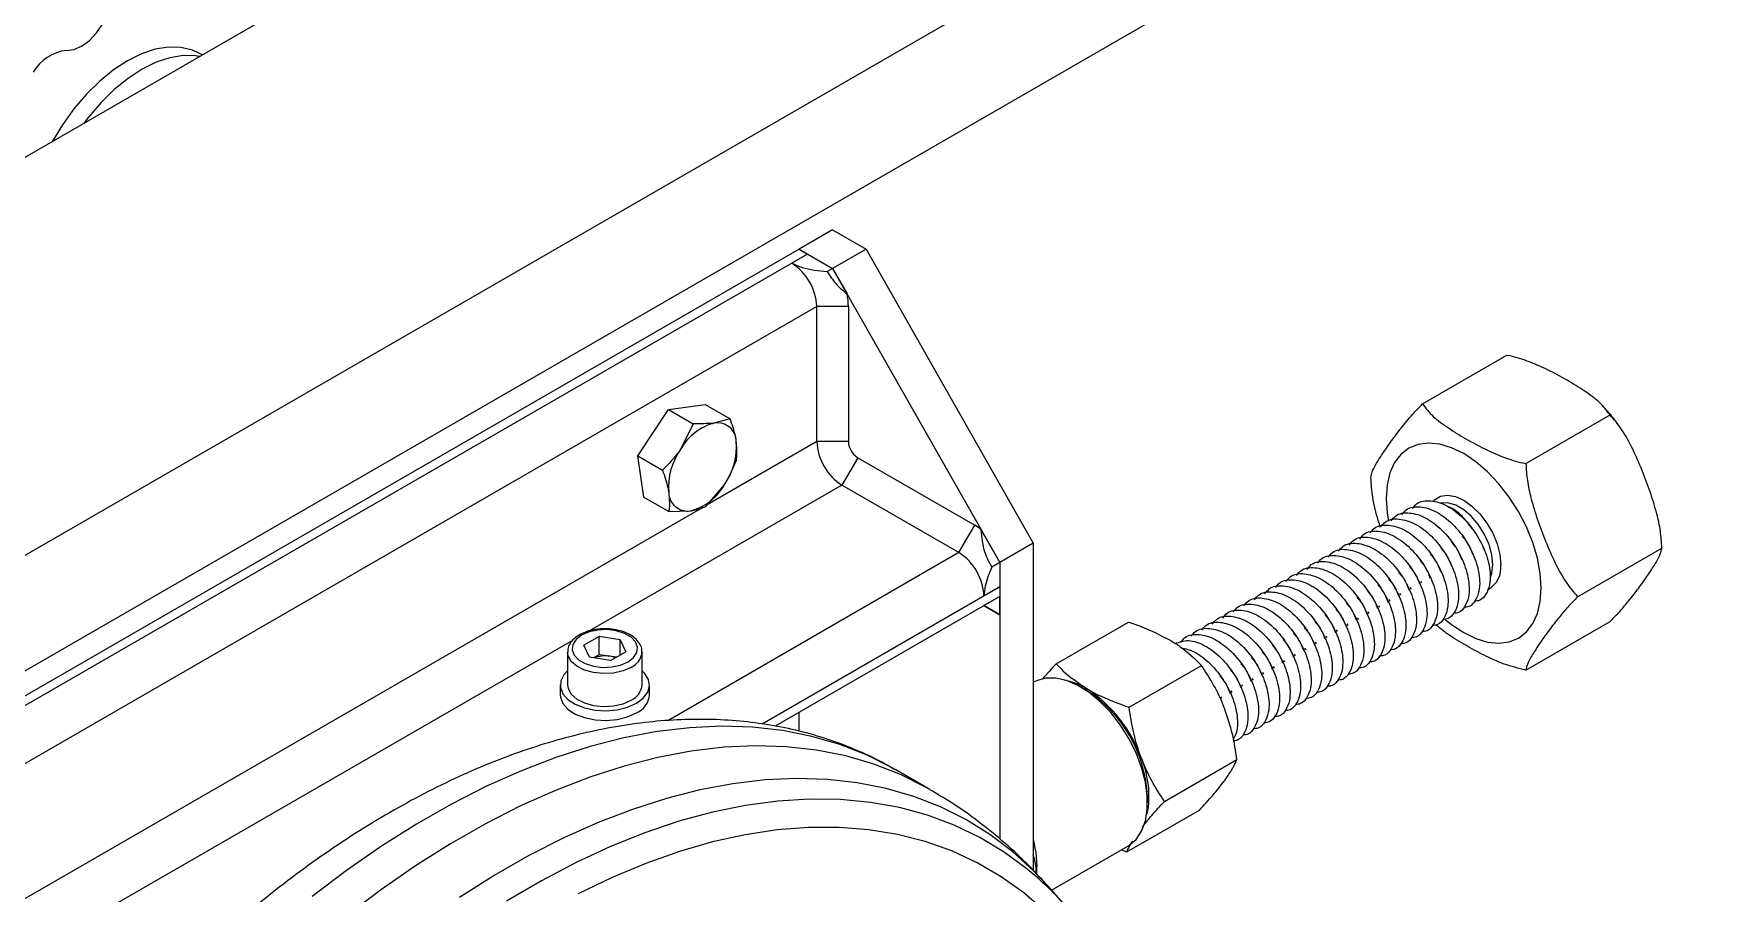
# Model space of a CAD drawing. Header units: metres. Extents: x 0 to 21025, y 0 to 14850.
# Drawn here: x 12759.1 to 12986.8, y 4498.8 to 4614.2 of the extents above; entities that cross this region are included whole.
import ezdxf

# ---------------------------------------------------------------- set-up
doc = ezdxf.new("R2010")
doc.units = ezdxf.units.M
doc.header["$LTSCALE"] = 25
doc.layers.add('SL4', color=4, linetype='Continuous')

msp = doc.modelspace()

# ---------------------------------------------------------------- linework, layer by layer
at = {"layer": 'SL4'}
for p, q in [((12694.644, 4561.139), (13249.722, 4881.578)), ((12627.802, 4469.097), (13296.02, 4854.851)), ((13302.755, 4843.186), (12635.952, 4458.248)), ((12781.653, 4611.368), (12781.376, 4611.528)), ((12866.316, 4587.866), (12861.826, 4585.274)), ((12866.316, 4587.866), (12870.806, 4585.274)), ((12861.826, 4585.274), (12656.765, 4466.895)), ((12862.952, 4584.624), (12657.891, 4466.245)), ((12862.952, 4584.624), (12860.83, 4583.399)), ((12861.826, 4585.274), (12862.952, 4584.624)), ((12861.826, 4585.274), (12866.316, 4582.682)), ((12862.952, 4584.624), (12866.316, 4582.682)), ((12870.806, 4585.274), (12866.316, 4582.682)), ((12870.806, 4585.274), (12893.256, 4545.776)), ((12866.316, 4582.682), (12865.588, 4582.262)), ((12866.316, 4582.682), (12868.263, 4579.256)), ((12866.316, 4582.682), (12888.766, 4543.184)), ((12864.194, 4577.573), (12657.891, 4458.476)), ((12868.437, 4577.573), (12864.194, 4577.573)), ((12864.194, 4559.421), (12864.194, 4577.573)), ((12868.437, 4577.573), (12868.437, 4559.421)), ((12945.528, 4564.488), (12956.842, 4571.02)), ((12844.261, 4563.753), (12849.22, 4564.432)), ((12849.22, 4564.432), (12852.557, 4562.505)), ((12840.144, 4557.509), (12844.261, 4563.753)), ((12844.261, 4563.753), (12847.598, 4561.827)), ((12852.557, 4562.505), (12850.488, 4561.929)), ((12959.409, 4556.475), (12970.722, 4563.007)), ((12847.598, 4561.827), (12845.95, 4558.468)), ((12840.144, 4557.509), (12843.481, 4555.583)), ((12840.985, 4551.944), (12840.144, 4557.509)), ((12864.194, 4559.421), (12849.477, 4550.925)), ((12868.437, 4559.421), (12864.194, 4559.421)), ((12869.683, 4557.262), (12867.562, 4553.588)), ((12869.683, 4557.262), (12885.402, 4548.188)), ((12867.562, 4553.588), (12833.566, 4533.963)), ((12849.281, 4550.696), (12851.75, 4553.581)), ((12883.281, 4544.514), (12867.562, 4553.588)), ((12848.877, 4550.579), (12679.229, 4452.643)), ((12840.985, 4551.944), (12844.322, 4550.017)), ((12844.322, 4550.017), (12847.212, 4550.12)), ((12883.281, 4544.514), (12885.402, 4548.188)), ((12886.239, 4547.631), (12888.766, 4543.184)), ((12883.281, 4544.514), (12844.173, 4521.937)), ((12893.256, 4545.776), (12888.766, 4543.184)), ((12893.256, 4545.776), (12893.256, 4501.835)), ((12966.349, 4538.588), (12977.663, 4545.119)), ((12888.766, 4543.184), (12887.679, 4542.557)), ((12888.766, 4543.184), (12888.766, 4539.912)), ((12888.766, 4543.184), (12888.766, 4506.04)), ((12888.766, 4539.912), (12856.845, 4521.484)), ((12886.645, 4538.687), (12888.766, 4539.912)), ((12888.766, 4539.912), (12888.766, 4538.611)), ((12944.03, 4539.621), (12943.884, 4539.834)), ((12945.444, 4540.438), (12945.298, 4540.651)), ((12888.766, 4538.611), (12858.609, 4521.202)), ((12888.766, 4538.611), (12886.645, 4537.387)), ((12888.766, 4536.162), (12886.645, 4537.387)), ((12886.645, 4537.387), (12888.766, 4536.162)), ((12888.766, 4536.162), (12888.766, 4538.611)), ((12939.787, 4537.172), (12939.641, 4537.385)), ((12941.201, 4537.989), (12941.055, 4538.201)), ((12942.615, 4538.805), (12942.469, 4539.018)), ((12896.329, 4529.575), (12906.056, 4535.191)), ((12935.544, 4534.723), (12935.398, 4534.936)), ((12936.959, 4535.539), (12936.812, 4535.752)), ((12938.373, 4536.356), (12938.227, 4536.568)), ((12959.409, 4528.713), (12970.722, 4535.244)), ((12831.397, 4532.711), (12769.927, 4497.225)), ((12834.983, 4533.249), (12832.934, 4532.066)), ((12837.783, 4532.816), (12834.983, 4533.249)), ((12834.983, 4530.799), (12834.983, 4533.249)), ((12837.783, 4532.816), (12838.533, 4531.2)), ((12837.783, 4530.767), (12837.783, 4532.816)), ((12931.302, 4532.274), (12931.156, 4532.486)), ((12932.716, 4533.09), (12932.57, 4533.303)), ((12934.13, 4533.907), (12933.984, 4534.119)), ((12830.733, 4531.143), (12830.733, 4526.734)), ((12833.684, 4530.45), (12832.934, 4532.066)), ((12836.483, 4530.017), (12833.684, 4530.45)), ((12834.983, 4530.799), (12834.231, 4530.365)), ((12836.383, 4530.583), (12834.983, 4530.799)), ((12837.236, 4530.451), (12836.383, 4530.583)), ((12836.483, 4530.017), (12838.533, 4531.2)), ((12840.733, 4531.143), (12840.732, 4531.069)), ((12840.733, 4526.734), (12840.733, 4531.143)), ((12927.059, 4529.825), (12926.913, 4530.037)), ((12928.473, 4530.641), (12928.327, 4530.854)), ((12929.888, 4531.457), (12929.741, 4531.67)), ((12906.125, 4523.731), (12915.852, 4529.347)), ((12924.231, 4528.192), (12924.085, 4528.404)), ((12925.645, 4529.008), (12925.499, 4529.221)), ((12829.733, 4526.734), (12829.733, 4525.427)), ((12841.733, 4525.427), (12841.733, 4526.734)), ((12893.271, 4527.091), (12893.256, 4527.083)), ((12900.329, 4526.053), (12899.622, 4526.461)), ((12919.988, 4525.742), (12919.842, 4525.955)), ((12921.402, 4526.559), (12921.256, 4526.772)), ((12922.816, 4527.375), (12922.67, 4527.588)), ((12918.574, 4524.926), (12918.428, 4525.139)), ((12861.826, 4520.536), (12861.826, 4523.059)), ((12910.882, 4511.094), (12920.609, 4516.709)), ((12879.38, 4512.698), (12874.816, 4515.332)), ((12905.842, 4504.3), (12915.57, 4509.916)), ((12908.601, 4510.908), (12908.601, 4511.724)), ((12895.726, 4499.18), (12905.97, 4505.093)), ((12893.256, 4503.958), (12893.256, 4501.835)), ((12905.11, 4504.597), (12905.842, 4504.3)), ((12893.751, 4501.299), (12893.751, 4502.336)), ((12897.634, 4497.025), (12895.309, 4499.651))]:
    msp.add_line(p, q, dxfattribs=at)
at = {"layer": 'SL4', "flags": 128}
for points in [[(12763.462, 4611.983), (12764.44, 4612.109), (12765.482, 4612.566), (12766.523, 4613.326), (12767.496, 4614.342), (12768.341, 4615.548), (12769.005, 4616.87), (12769.446, 4618.225), (12769.635, 4619.527), (12769.562, 4620.694), (12769.231, 4621.652), (12768.663, 4622.343), (12767.893, 4622.722), (12766.969, 4622.766), (12765.951, 4622.471), (12764.901, 4621.856), (12763.887, 4620.96), (12762.971, 4619.84)], [(12781.376, 4611.528), (12780.348, 4612.008), (12778.81, 4612.379), (12777.137, 4612.42), (12775.361, 4612.128), (12773.515, 4611.51), (12771.633, 4610.577), (12769.751, 4609.347), (12767.904, 4607.841), (12766.125, 4606.089), (12764.449, 4604.124), (12762.906, 4601.98), (12761.564, 4599.771)], [(12781.296, 4611.162), (12780.768, 4611.249), (12779.096, 4611.289), (12777.32, 4610.997), (12775.474, 4610.379), (12773.592, 4609.446), (12771.71, 4608.216), (12769.863, 4606.711), (12768.084, 4604.959), (12766.407, 4602.993), (12765.831, 4602.234)], [(12948.634, 4535.489), (12949.426, 4534.851), (12951.054, 4533.763), (12952.683, 4532.971), (12954.271, 4532.494), (12955.78, 4532.345), (12957.173, 4532.526), (12958.415, 4533.034), (12959.476, 4533.856), (12960.33, 4534.972), (12960.955, 4536.354), (12961.336, 4537.968), (12961.465, 4539.775), (12961.336, 4541.729), (12960.955, 4543.784), (12960.33, 4545.887), (12959.476, 4547.988), (12958.415, 4550.035), (12957.173, 4551.978), (12955.78, 4553.767), (12954.271, 4555.36), (12952.683, 4556.718), (12951.054, 4557.806), (12949.426, 4558.598), (12947.837, 4559.075), (12946.328, 4559.224), (12944.935, 4559.042), (12943.693, 4558.534), (12942.632, 4557.712), (12941.779, 4556.597), (12941.153, 4555.215), (12940.772, 4553.601), (12940.644, 4551.794)], [(12940.644, 4551.794), (12940.772, 4549.84), (12940.944, 4548.755)], [(12946.971, 4551.444), (12947.157, 4551.624), (12947.946, 4552.079), (12948.891, 4552.22), (12949.945, 4552.037), (12951.054, 4551.541), (12952.164, 4550.756), (12953.217, 4549.722), (12954.162, 4548.491), (12954.952, 4547.124), (12955.546, 4545.689), (12955.914, 4544.26), (12956.039, 4542.907)], [(12954.979, 4542.907), (12954.849, 4544.212), (12954.468, 4545.592), (12953.858, 4546.965), (12953.055, 4548.251), (12952.104, 4549.376), (12951.061, 4550.275), (12949.987, 4550.895), (12948.944, 4551.2), (12947.993, 4551.173), (12947.93, 4551.158)], [(12954.657, 4541.172), (12954.849, 4541.75), (12954.979, 4542.907)], [(12838.845, 4529.837), (12839.595, 4530.416), (12840.033, 4531.093), (12840.122, 4531.814), (12839.856, 4532.521), (12839.256, 4533.155), (12838.37, 4533.666), (12837.271, 4534.013), (12836.047, 4534.167), (12834.798, 4534.115), (12833.625, 4533.862), (12832.622, 4533.429), (12831.872, 4532.85), (12831.434, 4532.173), (12831.345, 4531.452), (12831.611, 4530.745), (12832.211, 4530.111), (12833.097, 4529.6), (12834.196, 4529.253), (12835.419, 4529.099), (12836.669, 4529.151), (12837.842, 4529.404), (12838.845, 4529.837)], [(12839.269, 4529.102), (12838.184, 4528.627), (12836.917, 4528.339), (12835.563, 4528.258), (12834.221, 4528.392), (12832.991, 4528.729), (12831.965, 4529.246), (12831.218, 4529.903), (12830.806, 4530.653), (12830.733, 4531.155)], [(12830.733, 4528.648), (12830.227, 4528.109), (12829.807, 4527.276), (12829.76, 4526.408), (12830.088, 4525.56), (12830.771, 4524.787), (12831.765, 4524.136), (12833.009, 4523.647), (12834.424, 4523.353), (12835.922, 4523.272), (12837.407, 4523.407), (12838.788, 4523.752), (12839.976, 4524.284)], [(12839.976, 4524.284), (12840.898, 4524.971), (12841.495, 4525.767), (12841.73, 4526.625), (12841.589, 4527.489), (12841.079, 4528.306), (12840.733, 4528.648)], [(12829.733, 4525.427), (12829.76, 4525.101), (12830.088, 4524.254), (12830.771, 4523.48), (12831.765, 4522.829), (12833.009, 4522.341), (12834.424, 4522.047), (12835.922, 4521.965), (12837.407, 4522.101), (12838.788, 4522.446), (12839.976, 4522.978)], [(12830.733, 4526.734), (12830.806, 4526.243), (12831.218, 4525.494), (12831.965, 4524.837), (12832.991, 4524.32), (12834.221, 4523.982), (12835.563, 4523.849), (12836.917, 4523.929), (12838.184, 4524.218), (12839.269, 4524.693)], [(12905.97, 4505.093), (12906.104, 4505.174), (12907.061, 4505.99), (12907.803, 4507.097), (12908.311, 4508.462), (12908.568, 4510.047), (12908.568, 4511.806), (12908.311, 4513.688), (12907.803, 4515.64), (12907.061, 4517.604), (12906.104, 4519.525), (12904.96, 4521.347), (12903.663, 4523.018), (12902.25, 4524.49), (12900.761, 4525.72), (12899.239, 4526.673), (12897.728, 4527.322), (12896.272, 4527.647), (12894.912, 4527.641), (12893.687, 4527.302), (12893.271, 4527.091)], [(12874.816, 4515.332), (12874.327, 4515.61), (12870.887, 4517.332), (12867.28, 4518.741), (12863.518, 4519.833), (12859.611, 4520.606), (12855.569, 4521.057), (12851.406, 4521.186), (12847.131, 4520.99), (12842.757, 4520.472), (12838.298, 4519.632), (12833.765, 4518.473), (12829.17, 4516.999), (12824.529, 4515.213), (12819.852, 4513.12), (12815.154, 4510.727), (12810.449, 4508.04), (12805.748, 4505.066), (12801.066, 4501.815), (12796.416, 4498.296)], [(12879.389, 4512.692), (12878.89, 4512.976), (12875.45, 4514.697), (12871.844, 4516.106), (12868.082, 4517.199), (12864.174, 4517.972), (12860.133, 4518.423), (12855.969, 4518.551), (12851.694, 4518.356), (12847.321, 4517.837), (12842.861, 4516.998), (12838.328, 4515.839), (12833.734, 4514.364), (12829.092, 4512.578), (12824.416, 4510.486), (12819.718, 4508.092), (12815.012, 4505.405), (12810.312, 4502.432), (12805.63, 4499.181), (12800.98, 4495.661)], [(12895.309, 4499.651), (12893.356, 4501.722), (12890.495, 4504.326), (12887.442, 4506.636), (12884.206, 4508.648), (12880.796, 4510.355), (12877.221, 4511.751), (12873.491, 4512.834), (12869.618, 4513.601), (12865.612, 4514.048), (12861.485, 4514.175), (12857.247, 4513.981), (12852.912, 4513.467), (12848.491, 4512.635), (12843.997, 4511.486), (12839.443, 4510.025), (12834.842, 4508.254), (12830.206, 4506.18), (12825.55, 4503.807), (12820.885, 4501.144), (12816.225, 4498.196)], [(12893.997, 4500.68), (12892.436, 4502.008), (12889.357, 4504.273), (12886.095, 4506.235), (12882.659, 4507.89), (12879.059, 4509.231), (12875.305, 4510.255), (12871.408, 4510.96), (12867.379, 4511.342), (12863.23, 4511.402), (12858.973, 4511.139), (12854.62, 4510.553), (12850.184, 4509.647), (12845.678, 4508.422), (12841.114, 4506.883), (12836.505, 4505.034), (12831.866, 4502.88), (12827.208, 4500.428), (12822.547, 4497.684)], [(12894.871, 4496.32), (12892.005, 4498.797), (12888.95, 4500.979), (12885.715, 4502.861), (12882.309, 4504.436), (12878.741, 4505.7), (12875.023, 4506.649), (12871.166, 4507.28), (12867.18, 4507.592), (12863.077, 4507.584), (12858.87, 4507.255), (12854.57, 4506.607), (12850.191, 4505.641), (12845.745, 4504.361), (12841.245, 4502.77), (12836.705, 4500.873), (12832.137, 4498.675)], [(12893.256, 4506.017), (12893.622, 4504.163), (12893.751, 4502.336)]]:
    msp.add_lwpolyline(points, dxfattribs=at)
at = {"layer": 'SL4'}
for centre, radius, start, end in [((12764.113, 4606.115), 5.904, 96.33217, 150.33915), ((12856.891, 4577.24), 7.311, 2.60548, 57.39452), ((12859.732, 4577.524), 8.705, 0.32445, 11.48014), ((12852.291, 4554.859), 7.296, 104.30911, 150.35817), ((12850.844, 4559.409), 2.545, 1.72422, 98.0483), ((12853.254, 4553.262), 8.969, 144.52302, 184.46929), ((12844.446, 4558.787), 8.969, 324.52302, 4.46929), ((12871.506, 4559.754), 7.319, 182.60548, 237.39452), ((12871.143, 4559.544), 2.709, 182.60548, 237.39452), ((12845.409, 4557.19), 7.296, 284.30911, 330.35817), ((12846.856, 4552.64), 2.545, 181.72422, 278.0483), ((12881.308, 4541.132), 8.158, 52.81346, 59.8736), ((12879.341, 4538.355), 7.311, 2.60548, 57.39452), ((12952.695, 4542.5), 3.369, 298.98824, 6.93342), ((12835.73, 4526.636), 4.001, 80.60996, 111.44528), ((12835.855, 4527.045), 3.578, 69.17665, 81.51923), ((12838.233, 4531.399), 2.52, 294.26107, 352.47303), ((12838.253, 4526.967), 2.491, 294.06265, 354.61721), ((12838.853, 4525.639), 2.888, 292.88644, 355.79342), ((12895.934, 4518.941), 8.573, 58.05942, 80.07443), ((12890.714, 4510.951), 17.903, 2.47674, 57.51788), ((12890.268, 4510.698), 18.571, 19.75717, 56.68105), ((12895.582, 4511.824), 13.21, 349.48623, 22.95195), ((12863.206, 4466.431), 46.056, 32.92322, 48.04349)]:
    msp.add_arc(centre, radius, start, end, dxfattribs=at)
for points, knots in [([(12860.83, 4583.399), (12861.285, 4583.19), (12862.192, 4582.773), (12863.871, 4582.456), (12865.011, 4582.327), (12865.588, 4582.262)], [0, 0, 0, 0, 0.3313836, 0.6615319, 1, 1, 1, 1]), ([(12865.588, 4582.262), (12865.953, 4581.702), (12866.705, 4580.548), (12867.734, 4579.695), (12868.263, 4579.256)], [0, 0, 0, 0, 0.4852905, 1, 1, 1, 1]), ([(12970.722, 4563.007), (12970.278, 4563.579), (12969.369, 4564.746), (12967.271, 4566.265), (12964.913, 4567.711), (12962.368, 4569.101), (12959.72, 4570.255), (12957.789, 4570.83), (12956.872, 4571.014), (12956.842, 4571.02)], [0, 0, 0, 0, 0.1619789, 0.3307933, 0.4999529, 0.6775375, 0.8546667, 0.9953145, 1, 1, 1, 1]), ([(12938.588, 4554.614), (12938.633, 4554.852), (12938.723, 4555.334), (12939.297, 4556.433), (12940.123, 4557.765), (12941.225, 4559.347), (12942.459, 4561.011), (12943.836, 4562.713), (12944.999, 4563.933), (12945.528, 4564.488)], [0, 0, 0, 0, 0.1146782, 0.2324846, 0.3884229, 0.5445002, 0.7054405, 0.8659966, 1, 1, 1, 1]), ([(12945.528, 4564.488), (12945.972, 4563.916), (12946.876, 4562.751), (12948.986, 4561.238), (12951.323, 4559.787), (12953.888, 4558.404), (12956.521, 4557.24), (12958.462, 4556.665), (12959.379, 4556.481), (12959.409, 4556.475)], [0, 0, 0, 0, 0.1619935, 0.329884, 0.4999601, 0.6763834, 0.8546536, 0.9953141, 1, 1, 1, 1]), ([(12850.488, 4561.929), (12850.429, 4561.921), (12849.586, 4561.81), (12848.556, 4561.819), (12847.598, 4561.827)], [0, 0, 0, 0, 0.0702148, 1, 1, 1, 1]), ([(12853.388, 4559.486), (12853.349, 4559.716), (12853.186, 4560.67), (12852.828, 4561.714), (12852.557, 4562.505)], [0, 0, 0, 0, 0.24185142, 1, 1, 1, 1]), ([(12971.864, 4561.591), (12971.572, 4562.007), (12970.99, 4562.837), (12970.323, 4563.57), (12969.989, 4563.937)], [0, 0, 0, 0, 0.5009072, 1, 1, 1, 1]), ([(12977.663, 4545.119), (12977.618, 4545.886), (12977.528, 4547.44), (12976.954, 4549.97), (12976.128, 4552.683), (12975.026, 4555.576), (12973.791, 4558.415), (12972.415, 4561.007), (12971.252, 4562.381), (12970.722, 4563.007)], [0, 0, 0, 0, 0.1146782, 0.2324846, 0.3884229, 0.5445002, 0.7054405, 0.8659966, 1, 1, 1, 1]), ([(12845.95, 4558.468), (12845.901, 4558.394), (12845.2, 4557.343), (12844.309, 4556.431), (12843.481, 4555.583)], [0, 0, 0, 0, 0.0702148, 1, 1, 1, 1]), ([(12853.398, 4556.94), (12853.422, 4557.112), (12853.527, 4557.878), (12853.449, 4558.783), (12853.388, 4559.486)], [0, 0, 0, 0, 0.2237133, 1, 1, 1, 1]), ([(12843.481, 4555.583), (12843.752, 4554.791), (12844.11, 4553.747), (12844.273, 4552.794), (12844.312, 4552.563)], [0, 0, 0, 0, 0.7581486, 1, 1, 1, 1]), ([(12851.75, 4553.581), (12851.799, 4553.655), (12852.488, 4554.713), (12852.96, 4555.867), (12853.398, 4556.94)], [0, 0, 0, 0, 0.0702148, 1, 1, 1, 1]), ([(12959.409, 4556.475), (12959.453, 4555.709), (12959.544, 4554.155), (12960.117, 4551.625), (12960.944, 4548.911), (12962.046, 4546.019), (12963.28, 4543.18), (12964.656, 4540.587), (12965.82, 4539.213), (12966.349, 4538.588)], [0, 0, 0, 0, 0.1146782, 0.2324846, 0.3884229, 0.5445002, 0.7054405, 0.8659966, 1, 1, 1, 1]), ([(12939.889, 4547.938), (12939.787, 4548.234), (12939.34, 4549.527), (12938.789, 4551.753), (12938.651, 4553.719), (12938.588, 4554.614)], [0, 0, 0, 0, 0.1395152, 0.6085411, 1, 1, 1, 1]), ([(12844.312, 4552.563), (12844.373, 4551.861), (12844.45, 4550.956), (12844.346, 4550.189), (12844.322, 4550.017)], [0, 0, 0, 0, 0.7762867, 1, 1, 1, 1]), ([(12847.212, 4550.12), (12847.271, 4550.128), (12848.102, 4550.246), (12848.713, 4550.479), (12849.281, 4550.696)], [0, 0, 0, 0, 0.0702148, 1, 1, 1, 1]), ([(12942.75, 4549.607), (12942.927, 4549.838), (12943.506, 4550.594), (12945.172, 4550.805), (12947.375, 4550.144), (12949.617, 4548.453), (12951.524, 4546.062), (12952.822, 4543.302), (12953.272, 4540.988), (12953.15, 4539.235), (12952.668, 4538.056), (12951.981, 4537.234), (12951.328, 4537.182), (12951.08, 4537.163)], [0, 0, 0, 0, 0.050652, 0.1653855, 0.2771892, 0.388993, 0.5037264, 0.61393, 0.7276703, 0.7961531, 0.8744825, 0.9523999, 1, 1, 1, 1]), ([(12944.164, 4550.423), (12944.341, 4550.655), (12944.92, 4551.411), (12946.586, 4551.621), (12948.789, 4550.961), (12951.031, 4549.269), (12952.939, 4546.879), (12954.236, 4544.119), (12954.686, 4541.804), (12954.564, 4540.051), (12954.082, 4538.872), (12953.395, 4538.05), (12952.742, 4537.999), (12952.494, 4537.979)], [0, 0, 0, 0, 0.050652, 0.1653855, 0.2771892, 0.388993, 0.5037264, 0.61393, 0.7276703, 0.7961531, 0.8744825, 0.9523999, 1, 1, 1, 1]), ([(12952.184, 4547.743), (12951.804, 4548.252), (12951.004, 4549.322), (12949.831, 4550.33), (12949.138, 4550.603), (12948.943, 4550.68)], [0, 0, 0, 0, 0.3940058, 0.8290218, 1, 1, 1, 1]), ([(12938.507, 4547.158), (12938.684, 4547.389), (12939.263, 4548.145), (12940.929, 4548.355), (12943.133, 4547.695), (12945.374, 4546.004), (12947.282, 4543.613), (12948.579, 4540.853), (12949.03, 4538.539), (12948.907, 4536.786), (12948.425, 4535.607), (12947.738, 4534.785), (12947.085, 4534.733), (12946.837, 4534.713)], [0, 0, 0, 0, 0.050652, 0.1653855, 0.2771892, 0.388993, 0.5037264, 0.61393, 0.7276703, 0.7961531, 0.8744825, 0.9523999, 1, 1, 1, 1]), ([(12939.889, 4547.938), (12940.076, 4548.183), (12940.663, 4548.955), (12942.343, 4549.173), (12944.547, 4548.511), (12946.788, 4546.82), (12948.696, 4544.429), (12949.993, 4541.669), (12950.444, 4539.355), (12950.321, 4537.602), (12949.839, 4536.423), (12949.153, 4535.601), (12948.499, 4535.549), (12948.252, 4535.53)], [0, 0, 0, 0, 0.053368, 0.1677732, 0.2792571, 0.390741, 0.5051462, 0.6150345, 0.7284494, 0.7967363, 0.8748416, 0.9525361, 1, 1, 1, 1]), ([(12941.336, 4548.79), (12941.513, 4549.022), (12942.091, 4549.778), (12943.758, 4549.988), (12945.961, 4549.328), (12948.203, 4547.637), (12950.11, 4545.246), (12951.407, 4542.486), (12951.858, 4540.172), (12951.736, 4538.418), (12951.254, 4537.24), (12950.567, 4536.417), (12949.914, 4536.366), (12949.666, 4536.346)], [0, 0, 0, 0, 0.050652, 0.1653855, 0.2771892, 0.388993, 0.5037264, 0.61393, 0.7276703, 0.7961531, 0.8744825, 0.9523999, 1, 1, 1, 1]), ([(12886.239, 4547.631), (12886.328, 4546.582), (12886.479, 4544.821), (12887.334, 4543.208), (12887.679, 4542.557)], [0, 0, 0, 0, 0.595978, 1, 1, 1, 1]), ([(12935.679, 4545.525), (12935.856, 4545.756), (12936.435, 4546.512), (12938.101, 4546.723), (12940.304, 4546.062), (12942.546, 4544.371), (12944.453, 4541.98), (12945.751, 4539.22), (12946.201, 4536.906), (12946.079, 4535.153), (12945.597, 4533.974), (12944.91, 4533.152), (12944.257, 4533.1), (12944.009, 4533.081)], [0, 0, 0, 0, 0.050652, 0.1653855, 0.2771892, 0.388993, 0.5037264, 0.61393, 0.7276703, 0.7961531, 0.8744825, 0.9523999, 1, 1, 1, 1]), ([(12937.093, 4546.341), (12937.27, 4546.573), (12937.849, 4547.329), (12939.515, 4547.539), (12941.718, 4546.879), (12943.96, 4545.187), (12945.868, 4542.797), (12947.165, 4540.037), (12947.615, 4537.722), (12947.493, 4535.969), (12947.011, 4534.79), (12946.324, 4533.968), (12945.671, 4533.917), (12945.423, 4533.897)], [0, 0, 0, 0, 0.050652, 0.1653855, 0.2771892, 0.388993, 0.5037264, 0.61393, 0.7276703, 0.7961531, 0.8744825, 0.9523999, 1, 1, 1, 1]), ([(12949.435, 4545.895), (12949.644, 4545.656), (12950.252, 4544.962), (12950.586, 4544.109), (12950.806, 4543.549)], [0, 0, 0, 0, 0.3437455, 1, 1, 1, 1]), ([(12950.849, 4546.712), (12951.058, 4546.473), (12951.666, 4545.778), (12952.001, 4544.925), (12952.22, 4544.365)], [0, 0, 0, 0, 0.3437455, 1, 1, 1, 1]), ([(12952.31, 4547.582), (12952.291, 4547.61), (12952.253, 4547.667), (12952.215, 4547.724), (12952.196, 4547.752)], [0, 0, 0, 0, 0.4999999, 1, 1, 1, 1]), ([(12931.436, 4543.075), (12931.613, 4543.307), (12932.192, 4544.063), (12933.858, 4544.273), (12936.062, 4543.613), (12938.303, 4541.922), (12940.211, 4539.531), (12941.508, 4536.771), (12941.959, 4534.457), (12941.836, 4532.703), (12941.354, 4531.525), (12940.667, 4530.703), (12940.014, 4530.651), (12939.766, 4530.631)], [0, 0, 0, 0, 0.050652, 0.1653855, 0.2771892, 0.388993, 0.5037264, 0.61393, 0.7276703, 0.7961531, 0.8744825, 0.9523999, 1, 1, 1, 1]), ([(12932.85, 4543.892), (12933.028, 4544.123), (12933.606, 4544.879), (12935.273, 4545.09), (12937.476, 4544.429), (12939.717, 4542.738), (12941.625, 4540.347), (12942.922, 4537.587), (12943.373, 4535.273), (12943.25, 4533.52), (12942.768, 4532.341), (12942.081, 4531.519), (12941.428, 4531.467), (12941.181, 4531.448)], [0, 0, 0, 0, 0.050652, 0.1653855, 0.2771892, 0.388993, 0.5037264, 0.61393, 0.7276703, 0.7961531, 0.8744825, 0.9523999, 1, 1, 1, 1]), ([(12934.265, 4544.708), (12934.442, 4544.94), (12935.02, 4545.696), (12936.687, 4545.906), (12938.89, 4545.246), (12941.132, 4543.554), (12943.039, 4541.164), (12944.336, 4538.404), (12944.787, 4536.09), (12944.665, 4534.336), (12944.183, 4533.158), (12943.496, 4532.335), (12942.843, 4532.284), (12942.595, 4532.264)], [0, 0, 0, 0, 0.050652, 0.1653855, 0.2771892, 0.388993, 0.5037264, 0.61393, 0.7276703, 0.7961531, 0.8744825, 0.9523999, 1, 1, 1, 1]), ([(12946.606, 4544.262), (12946.815, 4544.024), (12947.424, 4543.329), (12947.758, 4542.476), (12947.977, 4541.916)], [0, 0, 0, 0, 0.3437455, 1, 1, 1, 1]), ([(12948.02, 4545.079), (12948.229, 4544.84), (12948.838, 4544.145), (12949.172, 4543.292), (12949.391, 4542.733)], [0, 0, 0, 0, 0.3437455, 1, 1, 1, 1]), ([(12953.84, 4544.855), (12953.814, 4544.911), (12953.769, 4545.009), (12953.723, 4545.109), (12953.703, 4545.153)], [0, 0, 0, 0, 0.5664951, 1, 1, 1, 1]), ([(12970.722, 4535.244), (12971.18, 4535.721), (12972.108, 4536.687), (12973.349, 4538.17), (12974.545, 4539.716), (12975.68, 4541.317), (12976.697, 4542.856), (12977.468, 4544.209), (12977.602, 4544.834), (12977.663, 4545.119)], [0, 0, 0, 0, 0.1146782, 0.2324846, 0.3884229, 0.5445002, 0.7054405, 0.8659966, 1, 1, 1, 1]), ([(12887.679, 4542.557), (12887.327, 4541.693), (12886.784, 4540.361), (12886.681, 4539.123), (12886.645, 4538.687)], [0, 0, 0, 0, 0.6481438, 1, 1, 1, 1]), ([(12927.194, 4540.626), (12927.371, 4540.858), (12927.949, 4541.614), (12929.616, 4541.824), (12931.819, 4541.164), (12934.061, 4539.472), (12935.968, 4537.082), (12937.265, 4534.322), (12937.716, 4532.008), (12937.594, 4530.254), (12937.111, 4529.075), (12936.425, 4528.253), (12935.771, 4528.202), (12935.524, 4528.182)], [0, 0, 0, 0, 0.050652, 0.1653855, 0.2771892, 0.388993, 0.5037264, 0.61393, 0.7276703, 0.7961531, 0.8744825, 0.9523999, 1, 1, 1, 1]), ([(12928.608, 4541.443), (12928.785, 4541.674), (12929.363, 4542.43), (12931.03, 4542.641), (12933.233, 4541.98), (12935.475, 4540.289), (12937.382, 4537.898), (12938.68, 4535.138), (12939.13, 4532.824), (12939.008, 4531.071), (12938.526, 4529.892), (12937.839, 4529.07), (12937.186, 4529.018), (12936.938, 4528.998)], [0, 0, 0, 0, 0.050652, 0.1653855, 0.2771892, 0.388993, 0.5037264, 0.61393, 0.7276703, 0.7961531, 0.8744825, 0.9523999, 1, 1, 1, 1]), ([(12930.022, 4542.259), (12930.199, 4542.491), (12930.778, 4543.247), (12932.444, 4543.457), (12934.647, 4542.797), (12936.889, 4541.105), (12938.797, 4538.715), (12940.094, 4535.955), (12940.544, 4533.64), (12940.422, 4531.887), (12939.94, 4530.708), (12939.253, 4529.886), (12938.6, 4529.834), (12938.352, 4529.815)], [0, 0, 0, 0, 0.050652, 0.1653855, 0.2771892, 0.388993, 0.5037264, 0.61393, 0.7276703, 0.7961531, 0.8744825, 0.9523999, 1, 1, 1, 1]), ([(12942.363, 4541.813), (12942.573, 4541.574), (12943.181, 4540.88), (12943.515, 4540.027), (12943.735, 4539.467)], [0, 0, 0, 0, 0.3437455, 1, 1, 1, 1]), ([(12943.778, 4542.63), (12943.987, 4542.391), (12944.595, 4541.696), (12944.929, 4540.843), (12945.149, 4540.283)], [0, 0, 0, 0, 0.3437455, 1, 1, 1, 1]), ([(12945.192, 4543.446), (12945.401, 4543.207), (12946.009, 4542.512), (12946.344, 4541.66), (12946.563, 4541.1)], [0, 0, 0, 0, 0.3437455, 1, 1, 1, 1]), ([(12922.951, 4538.177), (12923.128, 4538.409), (12923.707, 4539.164), (12925.373, 4539.375), (12927.576, 4538.714), (12929.818, 4537.023), (12931.725, 4534.633), (12933.023, 4531.873), (12933.473, 4529.558), (12933.351, 4527.805), (12932.869, 4526.626), (12932.182, 4525.804), (12931.529, 4525.752), (12931.281, 4525.733)], [0, 0, 0, 0, 0.050652, 0.1653855, 0.2771892, 0.388993, 0.5037264, 0.61393, 0.7276703, 0.7961531, 0.8744825, 0.9523999, 1, 1, 1, 1]), ([(12924.365, 4538.993), (12924.542, 4539.225), (12925.121, 4539.981), (12926.787, 4540.191), (12928.99, 4539.531), (12931.232, 4537.84), (12933.14, 4535.449), (12934.437, 4532.689), (12934.887, 4530.375), (12934.765, 4528.621), (12934.283, 4527.443), (12933.596, 4526.621), (12932.943, 4526.569), (12932.695, 4526.549)], [0, 0, 0, 0, 0.050652, 0.1653855, 0.2771892, 0.388993, 0.5037264, 0.61393, 0.7276703, 0.7961531, 0.8744825, 0.9523999, 1, 1, 1, 1]), ([(12925.779, 4539.81), (12925.957, 4540.041), (12926.535, 4540.797), (12928.202, 4541.008), (12930.405, 4540.347), (12932.646, 4538.656), (12934.554, 4536.265), (12935.851, 4533.505), (12936.302, 4531.191), (12936.179, 4529.438), (12935.697, 4528.259), (12935.01, 4527.437), (12934.357, 4527.385), (12934.11, 4527.366)], [0, 0, 0, 0, 0.050652, 0.1653855, 0.2771892, 0.388993, 0.5037264, 0.61393, 0.7276703, 0.7961531, 0.8744825, 0.9523999, 1, 1, 1, 1]), ([(12938.121, 4539.364), (12938.33, 4539.125), (12938.938, 4538.43), (12939.273, 4537.577), (12939.492, 4537.018)], [0, 0, 0, 0, 0.3437455, 1, 1, 1, 1]), ([(12939.535, 4540.18), (12939.744, 4539.941), (12940.352, 4539.247), (12940.687, 4538.394), (12940.906, 4537.834)], [0, 0, 0, 0, 0.3437455, 1, 1, 1, 1]), ([(12940.949, 4540.997), (12941.158, 4540.758), (12941.767, 4540.063), (12942.101, 4539.21), (12942.32, 4538.651)], [0, 0, 0, 0, 0.3437455, 1, 1, 1, 1]), ([(12918.708, 4535.728), (12918.886, 4535.959), (12919.464, 4536.715), (12921.13, 4536.926), (12923.334, 4536.265), (12925.575, 4534.574), (12927.483, 4532.183), (12928.78, 4529.423), (12929.231, 4527.109), (12929.108, 4525.356), (12928.626, 4524.177), (12927.939, 4523.355), (12927.286, 4523.303), (12927.038, 4523.284)], [0, 0, 0, 0, 0.050652, 0.1653855, 0.2771892, 0.388993, 0.5037264, 0.61393, 0.7276703, 0.7961531, 0.8744825, 0.9523999, 1, 1, 1, 1]), ([(12920.123, 4536.544), (12920.3, 4536.776), (12920.878, 4537.532), (12922.545, 4537.742), (12924.748, 4537.082), (12926.99, 4535.39), (12928.897, 4533), (12930.194, 4530.24), (12930.645, 4527.925), (12930.522, 4526.172), (12930.04, 4524.993), (12929.354, 4524.171), (12928.7, 4524.12), (12928.453, 4524.1)], [0, 0, 0, 0, 0.05065204, 0.16538546, 0.27718923, 0.38899301, 0.50372642, 0.61393003, 0.72767026, 0.7961531, 0.87448247, 0.95239989, 1, 1, 1, 1]), ([(12921.537, 4537.361), (12921.714, 4537.592), (12922.292, 4538.348), (12923.959, 4538.559), (12926.162, 4537.898), (12928.404, 4536.207), (12930.311, 4533.816), (12931.608, 4531.056), (12932.059, 4528.742), (12931.937, 4526.989), (12931.455, 4525.81), (12930.768, 4524.988), (12930.115, 4524.936), (12929.867, 4524.916)], [0, 0, 0, 0, 0.050652, 0.1653855, 0.2771892, 0.388993, 0.5037264, 0.61393, 0.7276703, 0.7961531, 0.8744825, 0.9523999, 1, 1, 1, 1]), ([(12933.878, 4536.915), (12934.087, 4536.676), (12934.696, 4535.981), (12935.03, 4535.128), (12935.249, 4534.569)], [0, 0, 0, 0, 0.3437455, 1, 1, 1, 1]), ([(12935.292, 4537.731), (12935.501, 4537.492), (12936.11, 4536.798), (12936.444, 4535.945), (12936.664, 4535.385)], [0, 0, 0, 0, 0.3437455, 1, 1, 1, 1]), ([(12936.707, 4538.547), (12936.916, 4538.309), (12937.524, 4537.614), (12937.858, 4536.761), (12938.078, 4536.201)], [0, 0, 0, 0, 0.3437455, 1, 1, 1, 1]), ([(12966.349, 4538.588), (12965.891, 4538.111), (12964.963, 4537.145), (12963.723, 4535.662), (12962.527, 4534.116), (12961.391, 4532.515), (12960.374, 4530.976), (12959.603, 4529.623), (12959.47, 4528.998), (12959.409, 4528.713)], [0, 0, 0, 0, 0.1146782, 0.2324846, 0.3884229, 0.5445002, 0.7054405, 0.8659966, 1, 1, 1, 1]), ([(12906.056, 4535.191), (12906.581, 4535.012), (12908.622, 4534.316), (12910.395, 4533.392), (12911.712, 4532.706)], [0, 0, 0, 0, 0.2575513, 1, 1, 1, 1]), ([(12915.88, 4534.095), (12916.057, 4534.327), (12916.636, 4535.082), (12918.302, 4535.293), (12920.505, 4534.632), (12922.747, 4532.941), (12924.654, 4530.55), (12925.952, 4527.791), (12926.402, 4525.476), (12926.28, 4523.723), (12925.798, 4522.544), (12925.111, 4521.722), (12924.458, 4521.67), (12924.21, 4521.651)], [0, 0, 0, 0, 0.05065204, 0.16538546, 0.27718923, 0.38899301, 0.50372642, 0.61393003, 0.72767026, 0.7961531, 0.87448247, 0.95239989, 1, 1, 1, 1]), ([(12917.294, 4534.911), (12917.471, 4535.143), (12918.05, 4535.899), (12919.716, 4536.109), (12921.919, 4535.449), (12924.161, 4533.758), (12926.069, 4531.367), (12927.366, 4528.607), (12927.816, 4526.293), (12927.694, 4524.539), (12927.212, 4523.361), (12926.525, 4522.538), (12925.872, 4522.487), (12925.624, 4522.467)], [0, 0, 0, 0, 0.050652, 0.1653855, 0.2771892, 0.388993, 0.5037264, 0.61393, 0.7276703, 0.7961531, 0.8744825, 0.9523999, 1, 1, 1, 1]), ([(12931.05, 4535.282), (12931.259, 4535.043), (12931.867, 4534.348), (12932.202, 4533.495), (12932.421, 4532.936)], [0, 0, 0, 0, 0.3437455, 1, 1, 1, 1]), ([(12932.464, 4536.098), (12932.673, 4535.859), (12933.281, 4535.165), (12933.616, 4534.312), (12933.835, 4533.752)], [0, 0, 0, 0, 0.3437455, 1, 1, 1, 1]), ([(12959.409, 4528.713), (12958.418, 4528.969), (12956.4, 4529.492), (12953.776, 4530.708), (12951.274, 4532.062), (12949.04, 4533.399), (12947.844, 4534.378), (12947.329, 4534.799)], [0, 0, 0, 0, 0.1999678, 0.4072149, 0.61716, 0.8349402, 1, 1, 1, 1]), ([(12840.689, 4531.052), (12840.704, 4531.173), (12840.754, 4531.563), (12840.492, 4532.207), (12839.967, 4532.9), (12839.175, 4533.485), (12838.162, 4533.937), (12836.982, 4534.22), (12835.722, 4534.315), (12834.462, 4534.217), (12833.277, 4533.928), (12832.24, 4533.458), (12831.437, 4532.845), (12830.94, 4532.13), (12830.712, 4531.546), (12830.754, 4531.225), (12830.763, 4531.16)], [0, 0, 0, 0, 0.0336873, 0.1080028, 0.1825027, 0.2607701, 0.3421179, 0.4240612, 0.5057862, 0.5875031, 0.669539, 0.7522791, 0.8360756, 0.9106892, 0.9820202, 1, 1, 1, 1]), ([(12911.712, 4532.706), (12912.146, 4532.434), (12913.762, 4531.421), (12914.969, 4530.223), (12915.852, 4529.347)], [0, 0, 0, 0, 0.2686336, 1, 1, 1, 1]), ([(12912.325, 4532.306), (12912.894, 4532.507), (12914.052, 4532.914), (12916.277, 4532.16), (12918.5, 4530.498), (12920.413, 4528.1), (12921.709, 4525.342), (12922.159, 4523.028), (12922.038, 4521.272), (12921.552, 4520.101), (12920.919, 4519.307), (12920.335, 4519.251), (12920.154, 4519.234)], [0, 0, 0, 0, 0.1157558, 0.2360105, 0.3562653, 0.4796711, 0.5982047, 0.7205422, 0.7942015, 0.8784516, 0.9622586, 1, 1, 1, 1]), ([(12913.051, 4532.462), (12913.229, 4532.694), (12913.807, 4533.45), (12915.474, 4533.66), (12917.677, 4533), (12919.918, 4531.308), (12921.826, 4528.918), (12923.123, 4526.158), (12923.574, 4523.843), (12923.451, 4522.09), (12922.969, 4520.911), (12922.282, 4520.089), (12921.629, 4520.038), (12921.382, 4520.018)], [0, 0, 0, 0, 0.050652, 0.1653855, 0.2771892, 0.388993, 0.5037264, 0.61393, 0.7276703, 0.7961531, 0.8744825, 0.9523999, 1, 1, 1, 1]), ([(12914.466, 4533.279), (12914.643, 4533.51), (12915.221, 4534.266), (12916.888, 4534.477), (12919.091, 4533.816), (12921.333, 4532.125), (12923.24, 4529.734), (12924.537, 4526.974), (12924.988, 4524.66), (12924.866, 4522.907), (12924.384, 4521.728), (12923.697, 4520.906), (12923.044, 4520.854), (12922.796, 4520.834)], [0, 0, 0, 0, 0.050652, 0.1653855, 0.2771892, 0.388993, 0.5037264, 0.61393, 0.7276703, 0.7961531, 0.8744825, 0.9523999, 1, 1, 1, 1]), ([(12926.807, 4532.833), (12927.016, 4532.594), (12927.625, 4531.899), (12927.959, 4531.046), (12928.178, 4530.486)], [0, 0, 0, 0, 0.3437455, 1, 1, 1, 1]), ([(12928.221, 4533.649), (12928.43, 4533.41), (12929.039, 4532.716), (12929.373, 4531.863), (12929.593, 4531.303)], [0, 0, 0, 0, 0.3437455, 1, 1, 1, 1]), ([(12929.636, 4534.465), (12929.845, 4534.227), (12930.453, 4533.532), (12930.787, 4532.679), (12931.007, 4532.119)], [0, 0, 0, 0, 0.3437455, 1, 1, 1, 1]), ([(12913.153, 4531.728), (12913.717, 4531.6), (12914.998, 4531.309), (12917.093, 4529.657), (12918.996, 4527.29), (12920.297, 4524.522), (12920.739, 4522.217), (12920.638, 4520.479), (12920.299, 4519.771), (12920.123, 4519.405)], [0, 0, 0, 0, 0.12929645, 0.29367747, 0.46236582, 0.62439418, 0.79162229, 0.89231012, 1, 1, 1, 1]), ([(12922.564, 4530.383), (12922.774, 4530.145), (12923.382, 4529.45), (12923.716, 4528.597), (12923.936, 4528.037)], [0, 0, 0, 0, 0.3437455, 1, 1, 1, 1]), ([(12923.979, 4531.2), (12924.188, 4530.961), (12924.796, 4530.266), (12925.13, 4529.413), (12925.35, 4528.854)], [0, 0, 0, 0, 0.3437455, 1, 1, 1, 1]), ([(12925.393, 4532.016), (12925.602, 4531.777), (12926.21, 4531.083), (12926.545, 4530.23), (12926.764, 4529.67)], [0, 0, 0, 0, 0.3437455, 1, 1, 1, 1]), ([(12896.329, 4529.575), (12895.681, 4528.888), (12895.025, 4528.191), (12894.53, 4527.577), (12894.523, 4527.568)], [0, 0, 0, 0, 0.985942, 1, 1, 1, 1]), ([(12896.329, 4529.575), (12896.625, 4529.264), (12897.778, 4528.055), (12899.322, 4527), (12900.469, 4526.216)], [0, 0, 0, 0, 0.2575513, 1, 1, 1, 1]), ([(12918.989, 4523.466), (12918.931, 4523.615), (12918.498, 4524.745), (12917.527, 4526.788), (12916.414, 4528.489), (12915.852, 4529.347)], [0, 0, 0, 0, 0.0700986, 0.5307888, 1, 1, 1, 1]), ([(12918.322, 4527.934), (12918.531, 4527.695), (12919.139, 4527.001), (12919.474, 4526.148), (12919.693, 4525.588)], [0, 0, 0, 0, 0.3437455, 1, 1, 1, 1]), ([(12919.736, 4528.751), (12919.945, 4528.512), (12920.553, 4527.817), (12920.888, 4526.964), (12921.107, 4526.404)], [0, 0, 0, 0, 0.3437455, 1, 1, 1, 1]), ([(12921.15, 4529.567), (12921.359, 4529.328), (12921.968, 4528.633), (12922.302, 4527.781), (12922.521, 4527.221)], [0, 0, 0, 0, 0.3437455, 1, 1, 1, 1]), ([(12900.469, 4526.216), (12900.926, 4525.957), (12902.625, 4524.992), (12904.647, 4524.264), (12906.125, 4523.731)], [0, 0, 0, 0, 0.2686336, 1, 1, 1, 1]), ([(12907.746, 4516.975), (12907.69, 4517.126), (12907.27, 4518.264), (12906.631, 4520.498), (12906.295, 4522.647), (12906.125, 4523.731)], [0, 0, 0, 0, 0.07009856, 0.53078884, 1, 1, 1, 1]), ([(12920.609, 4516.709), (12920.435, 4517.858), (12920.083, 4520.176), (12919.356, 4522.362), (12918.989, 4523.466)], [0, 0, 0, 0, 0.495458, 1, 1, 1, 1]), ([(12874.79, 4515.302), (12874.173, 4515.665), (12872.427, 4516.692), (12869.386, 4518.079), (12865.695, 4519.479), (12861.869, 4520.579), (12857.925, 4521.396), (12853.865, 4521.921), (12849.699, 4522.154), (12845.433, 4522.09), (12841.078, 4521.729), (12836.644, 4521.069), (12832.144, 4520.108), (12827.59, 4518.85), (12822.997, 4517.296), (12818.379, 4515.452), (12813.749, 4513.325), (12809.122, 4510.92), (12804.511, 4508.247), (12799.927, 4505.316), (12795.383, 4502.134), (12790.89, 4498.713), (12786.457, 4495.063), (12782.097, 4491.193), (12777.817, 4487.115), (12773.627, 4482.839), (12769.538, 4478.376), (12765.557, 4473.739), (12761.695, 4468.937), (12757.959, 4463.985), (12754.359, 4458.892), (12750.902, 4453.673), (12747.597, 4448.34), (12744.451, 4442.906), (12741.473, 4437.383), (12738.669, 4431.786), (12736.046, 4426.126), (12733.611, 4420.419), (12731.371, 4414.677), (12729.33, 4408.914), (12727.495, 4403.142), (12725.871, 4397.377), (12724.463, 4391.63), (12723.275, 4385.915), (12722.313, 4380.246), (12721.579, 4374.635), (12721.078, 4369.097), (12720.813, 4363.643), (12720.787, 4358.288), (12721.003, 4353.046), (12721.463, 4347.93), (12722.169, 4342.956), (12723.12, 4338.14), (12724.317, 4333.495), (12725.756, 4329.039), (12727.434, 4324.788), (12729.344, 4320.754), (12731.48, 4316.954), (12733.832, 4313.399), (12736.389, 4310.098), (12739.141, 4307.062), (12742.074, 4304.29), (12745.19, 4301.809), (12747.762, 4300.007), (12749.345, 4299.13), (12749.778, 4298.891)], [0, 0, 0, 0, 0.0083248, 0.0235224, 0.0387269, 0.0539751, 0.0693009, 0.0847324, 0.1002907, 0.1159882, 0.1318286, 0.1478066, 0.16391, 0.1801213, 0.1964198, 0.2127847, 0.2291959, 0.2456364, 0.2620916, 0.2785492, 0.2950002, 0.3114399, 0.3278652, 0.3442746, 0.3606677, 0.3770449, 0.3934072, 0.4097561, 0.4260932, 0.4424205, 0.4587398, 0.4750534, 0.4913634, 0.5076719, 0.5239811, 0.5402927, 0.5566087, 0.5729314, 0.5892631, 0.6056058, 0.6219618, 0.6383331, 0.6547215, 0.6711287, 0.6875558, 0.7040035, 0.7204718, 0.7369594, 0.7534637, 0.76998, 0.7864999, 0.8030107, 0.8194978, 0.8359431, 0.8523253, 0.8686214, 0.8848084, 0.9008659, 0.9167787, 0.9325396, 0.9481507, 0.963624, 0.9789806, 0.9942493, 1, 1, 1, 1]), ([(12910.882, 4511.094), (12910.284, 4511.998), (12909.077, 4513.822), (12908.192, 4515.918), (12907.746, 4516.975)], [0, 0, 0, 0, 0.495458, 1, 1, 1, 1]), ([(12918.847, 4513.75), (12918.906, 4513.83), (12919.352, 4514.436), (12920.039, 4515.49), (12920.418, 4516.3), (12920.609, 4516.709)], [0, 0, 0, 0, 0.07009856, 0.53078884, 1, 1, 1, 1]), ([(12895.338, 4499.58), (12894.497, 4500.516), (12892.634, 4502.588), (12889.484, 4505.519), (12885.963, 4508.386), (12882.598, 4510.784), (12880.341, 4512.102), (12879.379, 4512.663)], [0, 0, 0, 0, 0.1819218, 0.403016, 0.6218225, 0.8388631, 1, 1, 1, 1]), ([(12915.57, 4509.916), (12916.191, 4510.59), (12917.444, 4511.95), (12918.377, 4513.146), (12918.847, 4513.75)], [0, 0, 0, 0, 0.49545796, 1, 1, 1, 1]), ([(12907.897, 4507.638), (12908.307, 4508.153), (12909.169, 4509.238), (12910.292, 4510.455), (12910.882, 4511.094)], [0, 0, 0, 0, 0.4749909, 1, 1, 1, 1]), ([(12905.842, 4504.3), (12906.013, 4504.713), (12906.199, 4505.16), (12906.586, 4505.736), (12906.617, 4505.781)], [0, 0, 0, 0, 0.9219872, 1, 1, 1, 1]), ([(12893.688, 4501.367), (12893.674, 4501.669), (12893.632, 4502.609), (12893.408, 4503.412), (12893.256, 4503.958)], [0, 0, 0, 0, 0.3216037, 1, 1, 1, 1])]:
    msp.add_open_spline(points, degree=3, knots=knots, dxfattribs=at)

doc.saveas('drawing.dxf')
